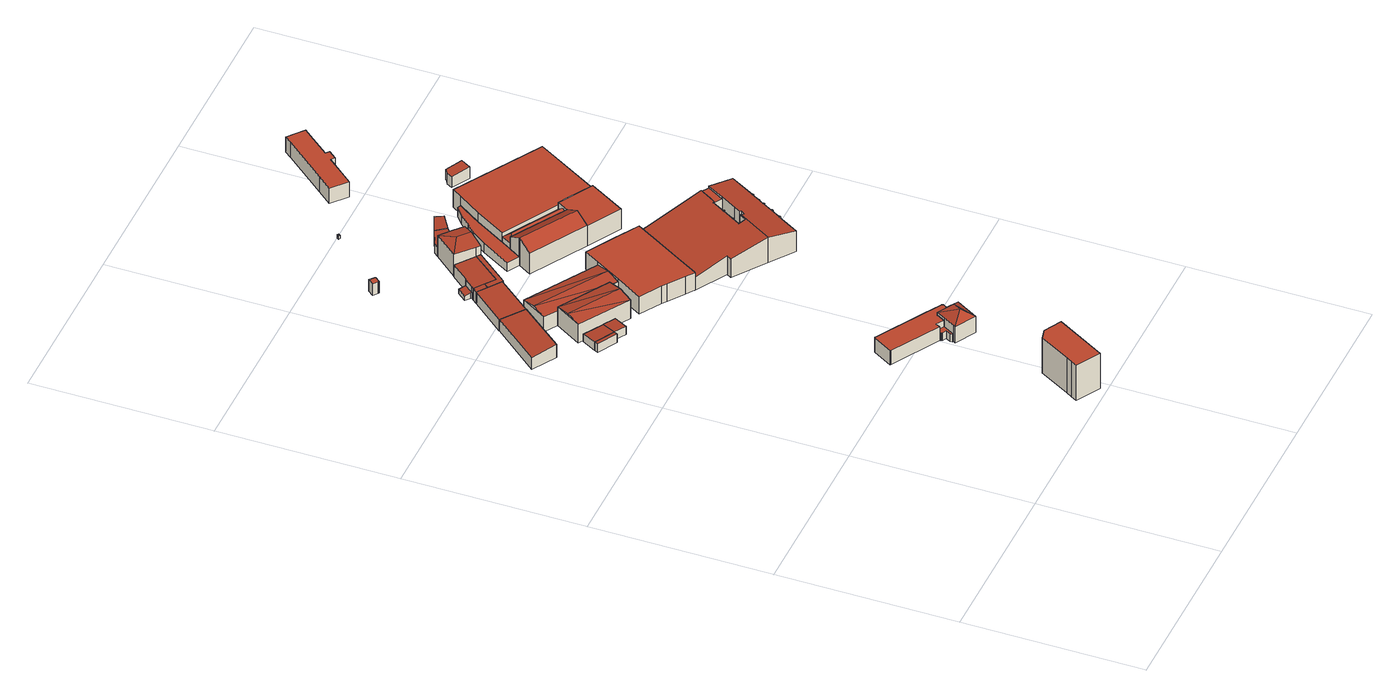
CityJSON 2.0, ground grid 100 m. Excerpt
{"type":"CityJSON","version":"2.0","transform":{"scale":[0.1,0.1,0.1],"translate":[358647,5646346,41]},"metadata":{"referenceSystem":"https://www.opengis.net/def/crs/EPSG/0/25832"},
"CityObjects":{
"building1":{"type":"Building","attributes":{"Gemeindeschluessel":"05315000","Geometrietyp2DReferenz":"3000","function":"31001_2000","roofType":"1000","measuredHeight":22.57},"address":[{"country":"Germany","locality":"Köln","thoroughfareNumber":"131","thoroughfareName":"Deutz-Mülheimer Str."}],"geometry":[{"type":"Solid","lod":"2","boundaries":[[[[0,1,2,3]],[[4,5,1,0]],[[6,7,5,4]],[[8,9,7,6]],[[10,11,9,8]],[[12,13,11,10]],[[3,2,13,12]],[[10,8,6,4,0,3,12]],[[1,5,7,9,11,13,2]]]],"semantics":{"surfaces":[{"type":"WallSurface"},{"type":"RoofSurface"},{"type":"GroundSurface"}],"values":[[0,0,0,0,0,0,0,1,2]]}}]},
"building2":{"type":"Building","attributes":{"Gemeindeschluessel":"05315000","Geometrietyp2DReferenz":"3000","function":"51009_1610","roofType":"2100","measuredHeight":5.61},"geometry":[{"type":"Solid","lod":"2","boundaries":[[[[14,15,16,17]],[[18,19,15,14]],[[20,21,19,18]],[[17,16,21,20]],[[18,14,17,20]],[[15,19,21,16]]]],"semantics":{"surfaces":[{"type":"WallSurface"},{"type":"RoofSurface"},{"type":"GroundSurface"}],"values":[[0,0,0,0,1,2]]}}]},
"building3":{"type":"Building","attributes":{"Gemeindeschluessel":"05315000","Geometrietyp2DReferenz":"3000","function":"31001_2000","roofType":"2100","measuredHeight":8.34},"geometry":[{"type":"Solid","lod":"2","boundaries":[[[[22,23,24,25]],[[26,27,23,22]],[[28,29,27,26]],[[25,24,29,28]],[[26,22,25,28]],[[23,27,29,24]]]],"semantics":{"surfaces":[{"type":"WallSurface"},{"type":"RoofSurface"},{"type":"GroundSurface"}],"values":[[0,0,0,0,1,2]]}}]},
"building4":{"type":"Building","attributes":{"Gemeindeschluessel":"05315000","Geometrietyp2DReferenz":"3000","function":"31001_2000","roofType":"2100","measuredHeight":5.39},"geometry":[{"type":"Solid","lod":"2","boundaries":[[[[30,31,21,20]],[[32,33,31,30]],[[17,16,33,32]],[[20,21,16,17]],[[32,30,20,17]],[[31,33,16,21]]]],"semantics":{"surfaces":[{"type":"WallSurface"},{"type":"RoofSurface"},{"type":"GroundSurface"}],"values":[[0,0,0,0,1,2]]}}]},
"building5":{"type":"Building","attributes":{"Gemeindeschluessel":"05315000","Geometrietyp2DReferenz":"3000","function":"51009_1610","roofType":"2100","measuredHeight":5.26},"geometry":[{"type":"Solid","lod":"2","boundaries":[[[[32,34,35,17]],[[36,37,34,32]],[[38,39,37,36]],[[40,41,39,38]],[[17,35,41,40]],[[38,36,32,17,40]],[[34,37,39,41,35]]]],"semantics":{"surfaces":[{"type":"WallSurface"},{"type":"RoofSurface"},{"type":"GroundSurface"}],"values":[[0,0,0,0,0,1,2]]}}]},
"building6":{"type":"Building","attributes":{"Gemeindeschluessel":"05315000","Geometrietyp2DReferenz":"3000","function":"31001_3060","roofType":"1000","measuredHeight":8.77},"geometry":[{"type":"Solid","lod":"2","boundaries":[[[[42,43,44,45]],[[46,47,43,42]],[[48,49,47,46]],[[50,51,49,48]],[[52,53,51,50]],[[54,55,53,52]],[[56,57,55,54]],[[58,59,57,56]],[[60,61,59,58]],[[62,63,61,60]],[[64,65,63,62]],[[66,67,65,64]],[[68,69,67,66]],[[70,71,69,68]],[[72,73,71,70]],[[74,75,73,72]],[[76,77,75,74]],[[78,79,77,76]],[[80,81,79,78]],[[82,83,81,80]],[[84,85,83,82]],[[86,87,85,84]],[[88,89,87,86]],[[90,91,89,88]],[[92,93,91,90]],[[94,95,93,92]],[[96,97,95,94]],[[98,99,97,96]],[[45,44,99,98]],[[96,94,92,90,88,86,84,82,80,78,76,74,72,70,68,66,64,62,60,58,56,54,52,50,48,46,42,45,98]],[[43,47,49,51,53,55,57,59,61,63,65,67,69,71,73,75,77,79,81,83,85,87,89,91,93,95,97,99,44]]]],"semantics":{"surfaces":[{"type":"WallSurface"},{"type":"RoofSurface"},{"type":"GroundSurface"}],"values":[[0,0,0,0,0,0,0,0,0,0,0,0,0,0,0,0,0,0,0,0,0,0,0,0,0,0,0,0,0,1,2]]}}]},
"building7":{"type":"Building","attributes":{"Gemeindeschluessel":"05315000","Geometrietyp2DReferenz":"3000","function":"31001_2000","roofType":"3100","measuredHeight":13.56},"geometry":[{"type":"Solid","lod":"2","boundaries":[[[[100,101,102,103]],[[104,105,101,100]],[[106,107,105,104]],[[103,102,107,106]],[[100,108,104]],[[106,109,103]],[[108,100,103]],[[103,109,108]],[[104,108,109]],[[109,106,104]],[[101,105,107,102]]]],"semantics":{"surfaces":[{"type":"WallSurface"},{"type":"RoofSurface"},{"type":"GroundSurface"}],"values":[[0,0,0,0,0,0,1,1,1,1,2]]}}]},
"building8":{"type":"Building","attributes":{"Gemeindeschluessel":"05315000","Geometrietyp2DReferenz":"3000","function":"31001_2000"},"address":[{"country":"Germany","locality":"Köln","thoroughfareNumber":"133","thoroughfareName":"Deutz-Mülheimer Str."}],"children":["building8-1","building8-2","building8-3","building8-4"]},
"building8-1":{"type":"BuildingPart","attributes":{"roofType":"3200","measuredHeight":15.48},"parents":["building8"],"geometry":[{"type":"Solid","lod":"2","boundaries":[[[[110,111,112,113]],[[114,115,116,111,110]],[[117,118,119,120,121]],[[122,123,124,118,117]],[[113,112,125,126,127]],[[113,128,110]],[[122,117,129,127]],[[113,127,129]],[[129,128,113]],[[128,129,117]],[[117,121,114,110,128]],[[111,116,119,118,124,125,112]],[[115,114,121,120]],[[119,116,115,120]],[[123,122,127,126]],[[125,124,123,126]]]],"semantics":{"surfaces":[{"type":"WallSurface"},{"type":"RoofSurface"},{"type":"GroundSurface"},{"type":"ClosureSurface"}],"values":[[0,0,0,0,0,1,1,1,1,1,1,2,0,3,0,3]]}}]},
"building8-2":{"type":"BuildingPart","attributes":{"roofType":"1000","measuredHeight":4.86},"parents":["building8"],"geometry":[{"type":"Solid","lod":"2","boundaries":[[[[130,131,132,133]],[[134,135,131,130]],[[136,137,135,134]],[[134,130,133,136]],[[131,135,137,132]],[[137,136,133,132]]]],"semantics":{"surfaces":[{"type":"WallSurface"},{"type":"RoofSurface"},{"type":"GroundSurface"},{"type":"ClosureSurface"}],"values":[[0,0,0,1,2,3]]}}]},
"building8-3":{"type":"BuildingPart","attributes":{"roofType":"1000","measuredHeight":4.91},"parents":["building8"],"geometry":[{"type":"Solid","lod":"2","boundaries":[[[[138,139,140,141]],[[142,143,139,138]],[[144,145,143,142]],[[146,147,145,144]],[[120,119,147,146]],[[148,149,116,115]],[[150,151,149,148]],[[152,153,151,150]],[[154,155,153,152]],[[156,157,155,154]],[[158,159,157,156]],[[160,161,159,158]],[[162,163,161,160]],[[164,165,163,162]],[[141,140,165,164]],[[162,160,158,156,154,152,150,148,115,120,146,144,142,138,141,164]],[[139,143,145,147,119,116,149,151,153,155,157,159,161,163,165,140]],[[119,120,115,116]]]],"semantics":{"surfaces":[{"type":"WallSurface"},{"type":"RoofSurface"},{"type":"GroundSurface"},{"type":"ClosureSurface"}],"values":[[0,0,0,0,0,0,0,0,0,0,0,0,0,0,0,1,2,3]]}}]},
"building8-4":{"type":"BuildingPart","attributes":{"roofType":"1000","measuredHeight":5.12},"parents":["building8"],"geometry":[{"type":"Solid","lod":"2","boundaries":[[[[166,167,137,136,168]],[[169,170,167,166]],[[171,172,170,169]],[[173,174,172,171]],[[175,176,174,173]],[[177,178,176,175]],[[179,180,178,177]],[[126,125,180,179]],[[181,182,124,123]],[[183,184,182,181]],[[185,186,184,183]],[[187,188,186,185]],[[189,190,188,187]],[[191,192,190,189]],[[193,194,192,191]],[[195,196,194,193]],[[197,198,196,195]],[[199,200,198,197]],[[201,202,200,199]],[[203,204,202,201]],[[205,206,204,203]],[[207,208,206,205]],[[209,210,208,207]],[[211,212,210,209]],[[213,133,132,212,211]],[[209,207,205,203,201,199,197,195,193,191,189,187,185,183,181,123,126,179,177,175,173,171,169,166,168,213,211]],[[137,167,170,172,174,176,178,180,125,124,182,184,186,188,190,192,194,196,198,200,202,204,206,208,210,212,132]],[[133,213,168,136]],[[137,132,133,136]],[[125,126,123,124]]]],"semantics":{"surfaces":[{"type":"WallSurface"},{"type":"RoofSurface"},{"type":"GroundSurface"},{"type":"ClosureSurface"}],"values":[[0,0,0,0,0,0,0,0,0,0,0,0,0,0,0,0,0,0,0,0,0,0,0,0,0,1,2,0,3,3]]}}]},
"building9":{"type":"Building","attributes":{"Gemeindeschluessel":"05315000","Geometrietyp2DReferenz":"3000","function":"31001_2000","roofType":"3100","measuredHeight":10.97},"geometry":[{"type":"Solid","lod":"2","boundaries":[[[[214,215,216,217]],[[218,101,215,214]],[[219,102,101,218]],[[220,221,102,219]],[[222,223,221,220]],[[217,216,223,222]],[[224,217,222]],[[225,224,222]],[[224,225,214]],[[220,219,218,214,225]],[[224,214,217]],[[222,220,225]],[[215,101,102,221,223,216]]]],"semantics":{"surfaces":[{"type":"WallSurface"},{"type":"RoofSurface"},{"type":"GroundSurface"}],"values":[[0,0,0,0,0,0,1,1,1,1,0,0,2]]}}]},
"building10":{"type":"Building","attributes":{"Gemeindeschluessel":"05315000","Geometrietyp2DReferenz":"3000","function":"31001_2000"},"children":["building10-1","building10-2","building10-3","building10-4"]},
"building10-1":{"type":"BuildingPart","attributes":{"roofType":"2100","measuredHeight":8.01},"parents":["building10"],"geometry":[{"type":"Solid","lod":"2","boundaries":[[[[226,227,228,229]],[[230,231,232,233,234]],[[234,226,229,230]],[[227,232,231,228]],[[226,234,233]],[[232,227,226,233]],[[228,231,230,229]]]],"semantics":{"surfaces":[{"type":"WallSurface"},{"type":"RoofSurface"},{"type":"GroundSurface"},{"type":"ClosureSurface"}],"values":[[0,0,1,2,0,3,3]]}}]},
"building10-2":{"type":"BuildingPart","attributes":{"roofType":"2100","measuredHeight":8.44},"parents":["building10"],"geometry":[{"type":"Solid","lod":"2","boundaries":[[[[235,236,227,226]],[[237,236,235]],[[238,239,240,241,242]],[[243,244,239,238]],[[245,246,244,243]],[[247,248,246,245]],[[249,250,248,247]],[[233,232,250,249]],[[247,245,243,238,242,235,226,233,249]],[[227,236,240,239,244,246,248,250,232]],[[227,232,233,226]],[[237,235,242,241]],[[240,236,237,241]]]],"semantics":{"surfaces":[{"type":"WallSurface"},{"type":"RoofSurface"},{"type":"GroundSurface"},{"type":"ClosureSurface"}],"values":[[0,0,0,0,0,0,0,0,1,2,3,0,3]]}}]},
"building10-3":{"type":"BuildingPart","attributes":{"roofType":"2100","measuredHeight":3.65},"parents":["building10"],"geometry":[{"type":"Solid","lod":"2","boundaries":[[[[251,252,236,237]],[[253,254,252,251]],[[255,256,254,253]],[[257,258,256,255]],[[241,240,258,257]],[[257,255,253,251,237,241]],[[252,254,256,258,240,236]],[[236,240,241,237]]]],"semantics":{"surfaces":[{"type":"WallSurface"},{"type":"RoofSurface"},{"type":"GroundSurface"},{"type":"ClosureSurface"}],"values":[[0,0,0,0,0,1,2,3]]}}]},
"building10-4":{"type":"BuildingPart","attributes":{"roofType":"2100","measuredHeight":8.58},"parents":["building10"],"geometry":[{"type":"Solid","lod":"2","boundaries":[[[[259,229,228,260,261]],[[262,263,231,230]],[[264,265,263,262]],[[261,260,265,264]],[[262,230,259,261,264]],[[228,231,263,265,260]],[[229,259,230]],[[231,228,229,230]]]],"semantics":{"surfaces":[{"type":"WallSurface"},{"type":"RoofSurface"},{"type":"GroundSurface"},{"type":"ClosureSurface"}],"values":[[0,0,0,0,1,2,0,3]]}}]},
"building11":{"type":"Building","attributes":{"Gemeindeschluessel":"05315000","Geometrietyp2DReferenz":"3000","function":"31001_2000","roofType":"1000","measuredHeight":7.22},"geometry":[{"type":"Solid","lod":"2","boundaries":[[[[266,267,268,269]],[[270,271,267,266]],[[272,273,271,270]],[[274,275,273,272]],[[276,277,275,274]],[[278,279,277,276]],[[280,281,279,278]],[[269,268,281,280]],[[278,276,274,272,270,266,269,280]],[[267,271,273,275,277,279,281,268]]]],"semantics":{"surfaces":[{"type":"WallSurface"},{"type":"RoofSurface"},{"type":"GroundSurface"}],"values":[[0,0,0,0,0,0,0,0,1,2]]}}]},
"building12":{"type":"Building","attributes":{"Gemeindeschluessel":"05315000","Geometrietyp2DReferenz":"3000","function":"31001_2000","roofType":"2100","measuredHeight":7.31},"geometry":[{"type":"Solid","lod":"2","boundaries":[[[[262,282,283,284]],[[230,285,282,262]],[[234,286,285,230]],[[249,287,286,234]],[[247,288,287,249]],[[245,289,288,247]],[[290,291,289,245]],[[284,283,291,290]],[[245,247,249,234,230,262,284,290]],[[282,285,286,287,288,289,291,283]]]],"semantics":{"surfaces":[{"type":"WallSurface"},{"type":"RoofSurface"},{"type":"GroundSurface"}],"values":[[0,0,0,0,0,0,0,0,1,2]]}}]},
"building13":{"type":"Building","attributes":{"Gemeindeschluessel":"05315000","Geometrietyp2DReferenz":"3000","function":"31001_2000","roofType":"1000","measuredHeight":11.19},"geometry":[{"type":"Solid","lod":"2","boundaries":[[[[292,293,294,295]],[[296,297,293,292]],[[298,299,297,296]],[[300,301,299,298]],[[302,303,301,300]],[[304,305,303,302]],[[306,307,305,304]],[[308,309,307,306]],[[310,311,309,308]],[[312,313,311,310]],[[314,315,313,312]],[[316,317,315,314]],[[295,294,317,316]],[[314,312,310,308,306,304,302,300,298,296,292,295,316]],[[293,297,299,301,303,305,307,309,311,313,315,317,294]]]],"semantics":{"surfaces":[{"type":"WallSurface"},{"type":"RoofSurface"},{"type":"GroundSurface"}],"values":[[0,0,0,0,0,0,0,0,0,0,0,0,0,1,2]]}}]},
"building14":{"type":"Building","attributes":{"Gemeindeschluessel":"05315000","Geometrietyp2DReferenz":"3000","function":"31001_2000","roofType":"5000","measuredHeight":15.32},"geometry":[{"type":"Solid","lod":"2","boundaries":[[[[318,319,320,321]],[[322,323,319,318]],[[324,325,323,322]],[[326,327,325,324]],[[328,329,327,326]],[[330,331,329,328]],[[321,320,331,330]],[[324,332,326]],[[322,318,321,332,324]],[[330,328,326,332,321]],[[319,323,325,327,329,331,320]]]],"semantics":{"surfaces":[{"type":"WallSurface"},{"type":"RoofSurface"},{"type":"GroundSurface"}],"values":[[0,0,0,0,0,0,0,1,1,1,2]]}}]},
"building15":{"type":"Building","attributes":{"Gemeindeschluessel":"05315000","Geometrietyp2DReferenz":"3000","function":"31001_2000","roofType":"2100","measuredHeight":6.96},"geometry":[{"type":"Solid","lod":"2","boundaries":[[[[333,334,327,335]],[[336,337,334,333]],[[338,339,337,336]],[[340,329,339,338]],[[335,327,329,340]],[[338,336,333,335,340]],[[334,337,339,329,327]]]],"semantics":{"surfaces":[{"type":"WallSurface"},{"type":"RoofSurface"},{"type":"GroundSurface"}],"values":[[0,0,0,0,0,1,2]]}}]},
"building16":{"type":"Building","attributes":{"Gemeindeschluessel":"05315000","Geometrietyp2DReferenz":"3000","function":"31001_2000","roofType":"1000","measuredHeight":5.61},"geometry":[{"type":"Solid","lod":"2","boundaries":[[[[341,342,343,344]],[[345,346,342,341]],[[347,348,346,345]],[[349,350,348,347]],[[351,352,350,349]],[[353,354,352,351]],[[355,356,354,353]],[[357,358,356,355]],[[359,360,358,357]],[[361,362,360,359]],[[363,364,362,361]],[[344,343,364,363]],[[361,359,357,355,353,351,349,347,345,341,344,363]],[[342,346,348,350,352,354,356,358,360,362,364,343]]]],"semantics":{"surfaces":[{"type":"WallSurface"},{"type":"RoofSurface"},{"type":"GroundSurface"}],"values":[[0,0,0,0,0,0,0,0,0,0,0,0,1,2]]}}]},
"building17":{"type":"Building","attributes":{"Gemeindeschluessel":"05315000","Geometrietyp2DReferenz":"3000","function":"31001_2000","roofType":"1000","measuredHeight":2.02},"geometry":[{"type":"Solid","lod":"2","boundaries":[[[[365,366,367,368]],[[369,370,366,365]],[[371,372,370,369]],[[368,367,372,371]],[[369,365,368,371]],[[366,370,372,367]]]],"semantics":{"surfaces":[{"type":"WallSurface"},{"type":"RoofSurface"},{"type":"GroundSurface"}],"values":[[0,0,0,0,1,2]]}}]},
"building18":{"type":"Building","attributes":{"Gemeindeschluessel":"05315000","Geometrietyp2DReferenz":"3000","function":"31001_2000"},"children":["building18-1","building18-2"]},
"building18-1":{"type":"BuildingPart","attributes":{"roofType":"3100","measuredHeight":17.87},"parents":["building18"],"geometry":[{"type":"Solid","lod":"2","boundaries":[[[[373,374,375,376]],[[377,378,374,373]],[[379,380,378,377]],[[381,382,380,379]],[[383,384,382,381]],[[385,384,383]],[[386,387,388,389,390]],[[376,375,387,386]],[[383,381,379,377,373,376,391]],[[386,390,391,376]],[[374,378,380,382,384,392,388,387,375]],[[385,383,391,393]],[[384,385,393,392]],[[389,393,391,390]],[[393,389,388,392]]]],"semantics":{"surfaces":[{"type":"WallSurface"},{"type":"RoofSurface"},{"type":"GroundSurface"},{"type":"ClosureSurface"}],"values":[[0,0,0,0,0,0,0,0,1,1,2,0,3,0,3]]}}]},
"building18-2":{"type":"BuildingPart","attributes":{"roofType":"1000","measuredHeight":13.01},"parents":["building18"],"geometry":[{"type":"Solid","lod":"2","boundaries":[[[[389,388,394,395]],[[396,397,384,385]],[[398,399,397,396]],[[400,401,399,398]],[[395,394,401,400]],[[398,396,385,393,389,395,400]],[[388,392,384,397,399,401,394]],[[392,393,385,384]],[[388,389,393,392]]]],"semantics":{"surfaces":[{"type":"WallSurface"},{"type":"RoofSurface"},{"type":"GroundSurface"},{"type":"ClosureSurface"}],"values":[[0,0,0,0,0,1,2,3,3]]}}]},
"building19":{"type":"Building","attributes":{"Gemeindeschluessel":"05315000","Geometrietyp2DReferenz":"3000","function":"31001_2000","roofType":"2100","measuredHeight":6.93},"geometry":[{"type":"Solid","lod":"2","boundaries":[[[[402,403,404,405]],[[406,407,403,402]],[[336,408,407,406]],[[405,404,408,336]],[[406,402,405,336]],[[403,407,408,404]]]],"semantics":{"surfaces":[{"type":"WallSurface"},{"type":"RoofSurface"},{"type":"GroundSurface"}],"values":[[0,0,0,0,1,2]]}}]},
"building20":{"type":"Building","attributes":{"Gemeindeschluessel":"05315000","Geometrietyp2DReferenz":"3000","function":"31001_2000"},"children":["building20-1","building20-2"]},
"building20-1":{"type":"BuildingPart","attributes":{"roofType":"5000","measuredHeight":16.06},"parents":["building20"],"geometry":[{"type":"Solid","lod":"2","boundaries":[[[[409,410,411,412]],[[413,414,415,410,409]],[[416,417,418,419,420]],[[421,422,417,416]],[[423,424,422,421]],[[425,426,424,423]],[[427,428,426,425]],[[429,430,428,427]],[[431,432,430,429]],[[433,434,432,431]],[[435,436,434,433]],[[437,438,436,435]],[[439,440,438,437]],[[441,442,440,439]],[[443,444,442,441]],[[445,446,444,443]],[[447,448,446,445]],[[449,450,448,447]],[[451,452,450,449]],[[453,454,452,451]],[[455,456,454,453]],[[457,458,456,455]],[[459,460,458,457]],[[461,462,460,459]],[[463,464,462,461]],[[465,466,464,463]],[[467,468,466,465]],[[469,470,468,467]],[[471,472,470,469]],[[473,474,472,471]],[[475,476,474,473]],[[477,478,476,475]],[[479,480,478,477]],[[481,482,480,479]],[[483,484,482,481]],[[485,486,484,483]],[[487,488,486,485]],[[489,490,491,488,487]],[[492,493,492,494]],[[495,496,497,498,499]],[[500,501,496,495]],[[502,503,501,500]],[[504,505,503,502]],[[506,507,505,504]],[[508,509,507,506]],[[510,511,509,508]],[[512,513,511,510]],[[514,515,513,512]],[[516,517,515,514]],[[518,519,517,516]],[[520,521,519,518]],[[522,523,521,520]],[[524,525,523,522]],[[526,527,525,524]],[[412,411,527,526]],[[520,518,516,514,512,510,508,506,504,502,500,495,499,494,489,487,485,483,481,479,477,475,473,471,469,467,522]],[[465,463,461,459,457,455,453,451,449,447,445,443,441,439,437,435,433,431,429,427,425,423,421,416,420,413,409,412,526,524,522,467]],[[410,415,418,417,422,424,426,428,430,432,434,436,438,440,442,444,446,448,450,452,454,456,458,460,462,464,466,468,470,472,474,476,478,480,482,484,486,488,491,493,497,496,501,503,505,507,509,511,513,515,517,519,521,523,525,527,411]],[[414,413,420,419]],[[418,415,414,419]],[[490,489,494,492]],[[493,491,490,492]],[[492,494,499,498]],[[497,493,492,498]]]],"semantics":{"surfaces":[{"type":"WallSurface"},{"type":"RoofSurface"},{"type":"GroundSurface"},{"type":"ClosureSurface"}],"values":[[0,0,0,0,0,0,0,0,0,0,0,0,0,0,0,0,0,0,0,0,0,0,0,0,0,0,0,0,0,0,0,0,0,0,0,0,0,0,0,0,0,0,0,0,0,0,0,0,0,0,0,0,0,0,0,1,1,2,0,3,0,3,0,3]]}}]},
"building20-2":{"type":"BuildingPart","attributes":{"roofType":"1000","measuredHeight":14.7},"parents":["building20"],"geometry":[{"type":"Solid","lod":"2","boundaries":[[[[498,497,415,414]],[[419,418,491,490]],[[492,498,414,419,490]],[[415,497,493,491,418]],[[418,419,414,415]],[[497,498,492,493]],[[493,492,490,491]]]],"semantics":{"surfaces":[{"type":"WallSurface"},{"type":"RoofSurface"},{"type":"GroundSurface"},{"type":"ClosureSurface"}],"values":[[0,0,1,2,3,3,3]]}}]},
"building21":{"type":"Building","attributes":{"Gemeindeschluessel":"05315000","Geometrietyp2DReferenz":"3000","function":"31001_2000"},"children":["building21-1","building21-2"]},
"building21-1":{"type":"BuildingPart","attributes":{"roofType":"1000","measuredHeight":11.34},"parents":["building21"],"geometry":[{"type":"Solid","lod":"2","boundaries":[[[[528,529,530,531]],[[532,401,529,528]],[[533,399,401,532]],[[534,535,397,399,533]],[[536,537,538,539,540]],[[541,542,537,536]],[[543,544,542,541]],[[531,530,544,543]],[[541,536,540,534,533,532,528,531,543]],[[529,401,399,397,545,538,537,542,544,530]],[[546,535,534,540,539]],[[538,545,546,539]],[[397,535,546,545]]]],"semantics":{"surfaces":[{"type":"WallSurface"},{"type":"RoofSurface"},{"type":"GroundSurface"},{"type":"ClosureSurface"}],"values":[[0,0,0,0,0,0,0,0,1,2,0,3,3]]}}]},
"building21-2":{"type":"BuildingPart","attributes":{"roofType":"5000","measuredHeight":11.74},"parents":["building21"],"geometry":[{"type":"Solid","lod":"2","boundaries":[[[[539,538,380,547]],[[546,545,538,539]],[[548,549,397,535]],[[550,384,549,548]],[[551,382,384,550]],[[547,380,382,551]],[[535,546,552,548]],[[539,547,552,546]],[[551,550,548,552,547]],[[538,545,397,549,384,382,380]],[[546,535,397,545]]]],"semantics":{"surfaces":[{"type":"WallSurface"},{"type":"RoofSurface"},{"type":"GroundSurface"},{"type":"ClosureSurface"}],"values":[[0,0,0,0,0,0,1,1,1,2,3]]}}]},
"building22":{"type":"Building","attributes":{"Gemeindeschluessel":"05315000","Geometrietyp2DReferenz":"3000","function":"31001_2000","roofType":"2100","measuredHeight":7.37},"geometry":[{"type":"Solid","lod":"2","boundaries":[[[[553,554,555,556]],[[557,558,554,553]],[[559,560,558,557]],[[561,562,560,559]],[[563,564,562,561]],[[556,555,564,563]],[[561,559,557,553,556,563]],[[554,558,560,562,564,555]]]],"semantics":{"surfaces":[{"type":"WallSurface"},{"type":"RoofSurface"},{"type":"GroundSurface"}],"values":[[0,0,0,0,0,0,1,2]]}}]},
"building23":{"type":"Building","attributes":{"Gemeindeschluessel":"05315000","Geometrietyp2DReferenz":"3000","function":"31001_2400","roofType":"1000","measuredHeight":9.74},"geometry":[{"type":"Solid","lod":"2","boundaries":[[[[565,566,567,568]],[[569,570,566,565]],[[571,572,570,569]],[[573,574,572,571]],[[575,576,574,573]],[[577,578,576,575]],[[579,580,578,577]],[[581,582,580,579]],[[583,584,582,581]],[[585,586,584,583]],[[587,588,586,585]],[[568,567,588,587]],[[585,583,581,579,577,575,573,571,569,565,568,587]],[[566,570,572,574,576,578,580,582,584,586,588,567]]]],"semantics":{"surfaces":[{"type":"WallSurface"},{"type":"RoofSurface"},{"type":"GroundSurface"}],"values":[[0,0,0,0,0,0,0,0,0,0,0,0,1,2]]}}]}
},
"vertices":[
[755,85,294],[755,85,68],[887,9,68],[887,9,294],[772,115,294],[772,115,68],[791,148,294],[791,148,68],[891,321,294],[891,321,68],[949,335,294],[949,335,68],[1045,283,294],[1045,283,68],
[334,2378,112],[334,2378,56],[345,2397,56],[345,2397,110],[225,2438,112],[225,2438,56],[236,2457,110],[236,2457,56],
[341,2869,114],[341,2869,31],[228,2967,31],[228,2967,103],[141,2625,114],[141,2625,31],[8,2705,103],[8,2705,31],
[280,2537,102],[280,2537,56],[387,2473,103],[387,2473,56],
[387,2473,57],[345,2397,57],[387,2475,103],[387,2475,57],[453,2435,103],[453,2435,57],[407,2359,110],[407,2359,57],
[1095,930,161],[1095,930,73],[1096,932,73],[1096,932,161],[1076,896,161],[1076,896,73],[1011,933,161],[1011,933,73],[984,886,161],[984,886,73],[943,910,161],[943,910,73],[930,887,161],[930,887,73],[667,1042,161],[667,1042,73],[661,1045,161],[661,1045,73],[724,1151,161],[724,1151,73],[725,1152,161],[725,1152,73],[727,1154,161],[727,1154,73],[729,1154,161],[729,1154,73],[730,1155,161],[730,1155,73],[731,1155,161],[731,1155,73],[732,1155,161],[732,1155,73],[734,1155,161],[734,1155,73],[736,1155,161],[736,1155,73],[738,1154,161],[738,1154,73],[1000,999,161],[1000,999,73],[1092,945,161],[1092,945,73],[1094,944,161],[1094,944,73],[1095,943,161],[1095,943,73],[1096,941,161],[1096,941,73],[1097,940,161],[1097,940,73],[1097,939,161],[1097,939,73],[1097,937,161],[1097,937,73],[1097,935,161],[1097,935,73],[1097,933,161],[1097,933,73],
[623,2534,176],[623,2534,56],[346,2702,56],[346,2702,176],[533,2386,176],[533,2386,56],[256,2555,176],[256,2555,56],[578,2460,192],[301,2629,192],
[938,808,178],[938,808,75],[1052,742,75],[1052,742,178],[945,819,178],[945,819,124],[945,819,75],[1011,933,178],[1011,933,75],[984,886,75],[984,886,124],[984,886,178],[1076,896,178],[1076,896,126],[1076,896,75],[1126,866,75],[1126,866,126],[1126,866,178],[1019,814,230],[1045,859,230],
[1048,995,124],[1048,995,75],[1039,980,75],[1039,980,124],[1119,953,124],[1119,953,75],[1111,938,124],[1111,938,75],
[929,884,124],[929,884,75],[929,882,75],[929,882,124],[929,885,124],[929,885,75],[930,887,124],[930,887,75],[943,910,124],[943,910,75],[942,821,124],[942,821,75],[938,835,124],[938,835,75],[953,861,124],[953,861,75],[934,872,124],[934,872,75],[933,873,124],[933,873,75],[931,875,124],[931,875,75],[930,876,124],[930,876,75],[930,878,124],[930,878,75],[929,879,124],[929,879,75],
[1150,915,126],[1150,915,75],[1111,938,126],[1150,913,126],[1150,913,75],[1151,911,126],[1151,911,75],[1151,909,126],[1151,909,75],[1150,907,126],[1150,907,75],[1150,905,126],[1150,905,75],[1149,903,126],[1149,903,75],[1095,930,126],[1095,930,75],[1096,932,126],[1096,932,75],[1097,933,126],[1097,933,75],[1097,935,126],[1097,935,75],[1097,937,126],[1097,937,75],[1097,939,126],[1097,939,75],[1097,940,126],[1097,940,75],[1096,941,126],[1096,941,75],[1095,943,126],[1095,943,75],[1094,944,126],[1094,944,75],[1092,945,126],[1092,945,75],[1000,999,126],[1000,999,75],[1001,999,126],[1001,999,75],[1002,999,126],[1002,999,75],[1003,999,126],[1003,999,75],[1008,998,126],[1008,998,75],[1039,980,126],
[668,2506,151],[668,2506,56],[754,2651,56],[754,2651,151],[623,2534,151],[346,2702,151],[274,2746,151],[274,2746,56],[362,2890,151],[362,2890,56],[711,2578,166],[318,2818,166],
[405,3178,103],[405,3178,28],[385,3153,28],[385,3153,103],[433,3113,108],[433,3113,28],[454,3138,28],[454,3138,107],[454,3138,108],
[417,3191,103],[417,3191,28],[417,3191,64],[458,3240,103],[458,3240,28],[457,3240,28],[457,3240,64],[457,3240,103],[540,3338,103],[540,3338,28],[634,3255,112],[634,3255,28],[545,3146,112],[545,3146,28],[504,3096,112],[504,3096,28],
[411,3195,63],[411,3195,28],[386,3216,55],[386,3216,28],[427,3265,55],[427,3265,28],[452,3244,63],[452,3244,28],
[385,3153,105],[228,2967,28],[228,2967,104],[498,3060,113],[498,3060,28],[341,2869,113],[341,2869,28],
[311,3645,74],[311,3645,2],[312,3645,2],[312,3645,74],[307,3648,74],[307,3648,2],[282,3669,74],[282,3669,2],[307,3699,74],[307,3699,2],[332,3678,74],[332,3678,2],[336,3675,74],[336,3675,2],[337,3674,74],[337,3674,2],
[498,3060,41],[503,3056,41],[503,3056,114],[433,3113,41],[454,3138,41],[504,3096,41],[545,3146,41],[634,3255,41],[653,3238,114],[653,3238,41],
[814,2202,169],[814,2202,57],[858,2169,57],[858,2169,169],[724,2267,169],[724,2267,57],[698,2285,169],[698,2285,57],[580,2357,169],[580,2357,57],[668,2506,169],[668,2506,57],[754,2651,169],[754,2651,57],[806,2737,169],[806,2737,57],[952,2651,169],[952,2651,57],[1094,2567,169],[1094,2567,57],[1035,2467,169],[1035,2467,57],[930,2290,169],[930,2290,57],[863,2176,169],[863,2176,57],
[653,3238,170],[653,3238,32],[718,3314,32],[718,3314,185],[634,3255,170],[634,3255,32],[540,3338,170],[540,3338,32],[649,3468,170],[649,3468,32],[718,3411,169],[718,3411,32],[765,3368,170],[765,3368,32],[654,3369,185],
[671,3493,91],[671,3493,32],[649,3468,92],[763,3532,94],[763,3532,32],[797,3473,101],[797,3473,32],[718,3411,101],
[751,3119,112],[751,3119,56],[886,3346,56],[886,3346,112],[750,3120,112],[750,3120,56],[710,3054,112],[710,3054,56],[645,3092,112],[645,3092,56],[741,3255,112],[741,3255,56],[797,3333,112],[797,3333,56],[842,3381,112],[842,3381,56],[845,3378,112],[845,3378,56],[901,3440,112],[901,3440,56],[954,3484,112],[954,3484,56],[972,3475,112],[972,3475,56],
[612,3992,41],[612,3992,21],[604,3979,21],[604,3979,41],[619,3987,41],[619,3987,21],[611,3974,41],[611,3974,21],
[710,3054,234],[710,3054,57],[709,3051,57],[709,3051,236],[750,3120,189],[750,3120,57],[751,3119,189],[751,3119,57],[822,3077,189],[822,3077,57],[1056,2937,189],[1056,2937,57],[1056,2937,187],[668,2982,189],[668,2982,57],[976,2798,57],[976,2798,187],[976,2798,189],[1016,2868,236],[1016,2868,57],[1016,2868,187],
[1163,2691,57],[1163,2691,187],[1092,3000,187],[1092,3000,57],[1146,2969,187],[1146,2969,57],[1281,2891,187],[1281,2891,57],
[881,3527,100],[881,3527,33],[863,3573,33],[863,3573,94],[797,3473,103],[797,3473,33],[763,3532,33],
[1361,2161,208],[1361,2161,49],[1341,2126,49],[1341,2126,208],[1413,2249,208],[1413,2249,196],[1413,2249,49],[1600,2268,181],[1600,2268,49],[1470,2344,49],[1470,2344,196],[1470,2344,208],[1541,2167,181],[1541,2167,49],[1521,2133,181],[1521,2133,49],[1524,2131,180],[1524,2131,49],[1521,2125,180],[1521,2125,49],[1517,2127,181],[1517,2127,49],[1494,2087,181],[1494,2087,49],[1498,2085,180],[1498,2085,49],[1495,2080,180],[1495,2080,49],[1491,2083,181],[1491,2083,49],[1475,2056,181],[1475,2056,49],[1480,2053,180],[1480,2053,49],[1476,2047,180],[1476,2047,49],[1472,2049,181],[1472,2049,49],[1442,1998,181],[1442,1998,49],[1447,1995,180],[1447,1995,49],[1443,1988,180],[1443,1988,49],[1438,1991,181],[1438,1991,49],[1411,1945,181],[1411,1945,49],[1417,1942,179],[1417,1942,49],[1412,1934,179],[1412,1934,49],[1405,1939,181],[1405,1939,49],[1373,1885,181],[1373,1885,49],[1337,1822,181],[1337,1822,49],[1204,1917,210],[1204,1917,49],[1024,2045,169],[1024,2045,49],[1025,2046,169],[1025,2046,49],[1041,2071,169],[1041,2071,49],[863,2176,131],[863,2176,49],[930,2290,131],[930,2290,49],[1035,2467,131],[1035,2467,49],[1094,2567,131],[1094,2567,49],[1132,2544,139],[1132,2544,49],[1275,2459,170],[1275,2459,49],[1424,2372,202],[1424,2372,49],[1428,2369,203],[1428,2369,196],[1428,2369,49],[1389,2305,196],[1389,2305,49],[1389,2305,203],[1365,2277,202],[1365,2277,49],[1371,2274,49],[1371,2274,196],[1371,2274,203],[1324,2209,202],[1324,2209,49],[1330,2205,203],[1330,2205,49],[1328,2201,203],[1328,2201,49],[1322,2204,202],[1322,2204,49],[1286,2143,202],[1286,2143,49],[1290,2141,202],[1290,2141,49],[1287,2136,202],[1287,2136,49],[1283,2138,202],[1283,2138,49],[1259,2098,202],[1259,2098,49],[1293,2078,209],[1293,2078,49],[1314,2114,209],[1314,2114,49],[1318,2111,210],[1318,2111,49],[1336,2100,206],[1336,2100,49],[1349,2122,206],[1349,2122,49],
[1490,3245,170],[1490,3245,57],[1072,3493,57],[1072,3493,170],[1281,2891,170],[1146,2969,170],[1092,3000,170],[1092,3000,147],[886,3346,170],[886,3346,57],[785,3176,57],[785,3176,146],[785,3176,170],[972,3475,170],[972,3475,57],[1009,3530,170],[1009,3530,57],[786,3175,57],[786,3175,147],
[751,3119,147],[1074,2968,176],[1074,2968,57],[1056,2937,147],[822,3077,147],[795,3132,174],
[1169,3626,122],[1169,3626,56],[1151,3596,56],[1151,3596,122],[1191,3637,123],[1191,3637,56],[1196,3646,123],[1196,3646,56],[1284,3594,130],[1284,3594,56],[1250,3537,130],[1250,3537,56],
[1074,4189,121],[1074,4189,24],[1111,4234,24],[1111,4234,121],[1054,4206,121],[1054,4206,24],[993,4132,121],[993,4132,24],[928,4054,121],[928,4054,24],[842,4126,121],[842,4126,24],[907,4204,121],[907,4204,24],[1104,4440,121],[1104,4440,24],[1136,4480,121],[1136,4480,24],[1223,4408,121],[1223,4408,24],[1190,4369,121],[1190,4369,24],[1092,4250,121],[1092,4250,24]
]}
